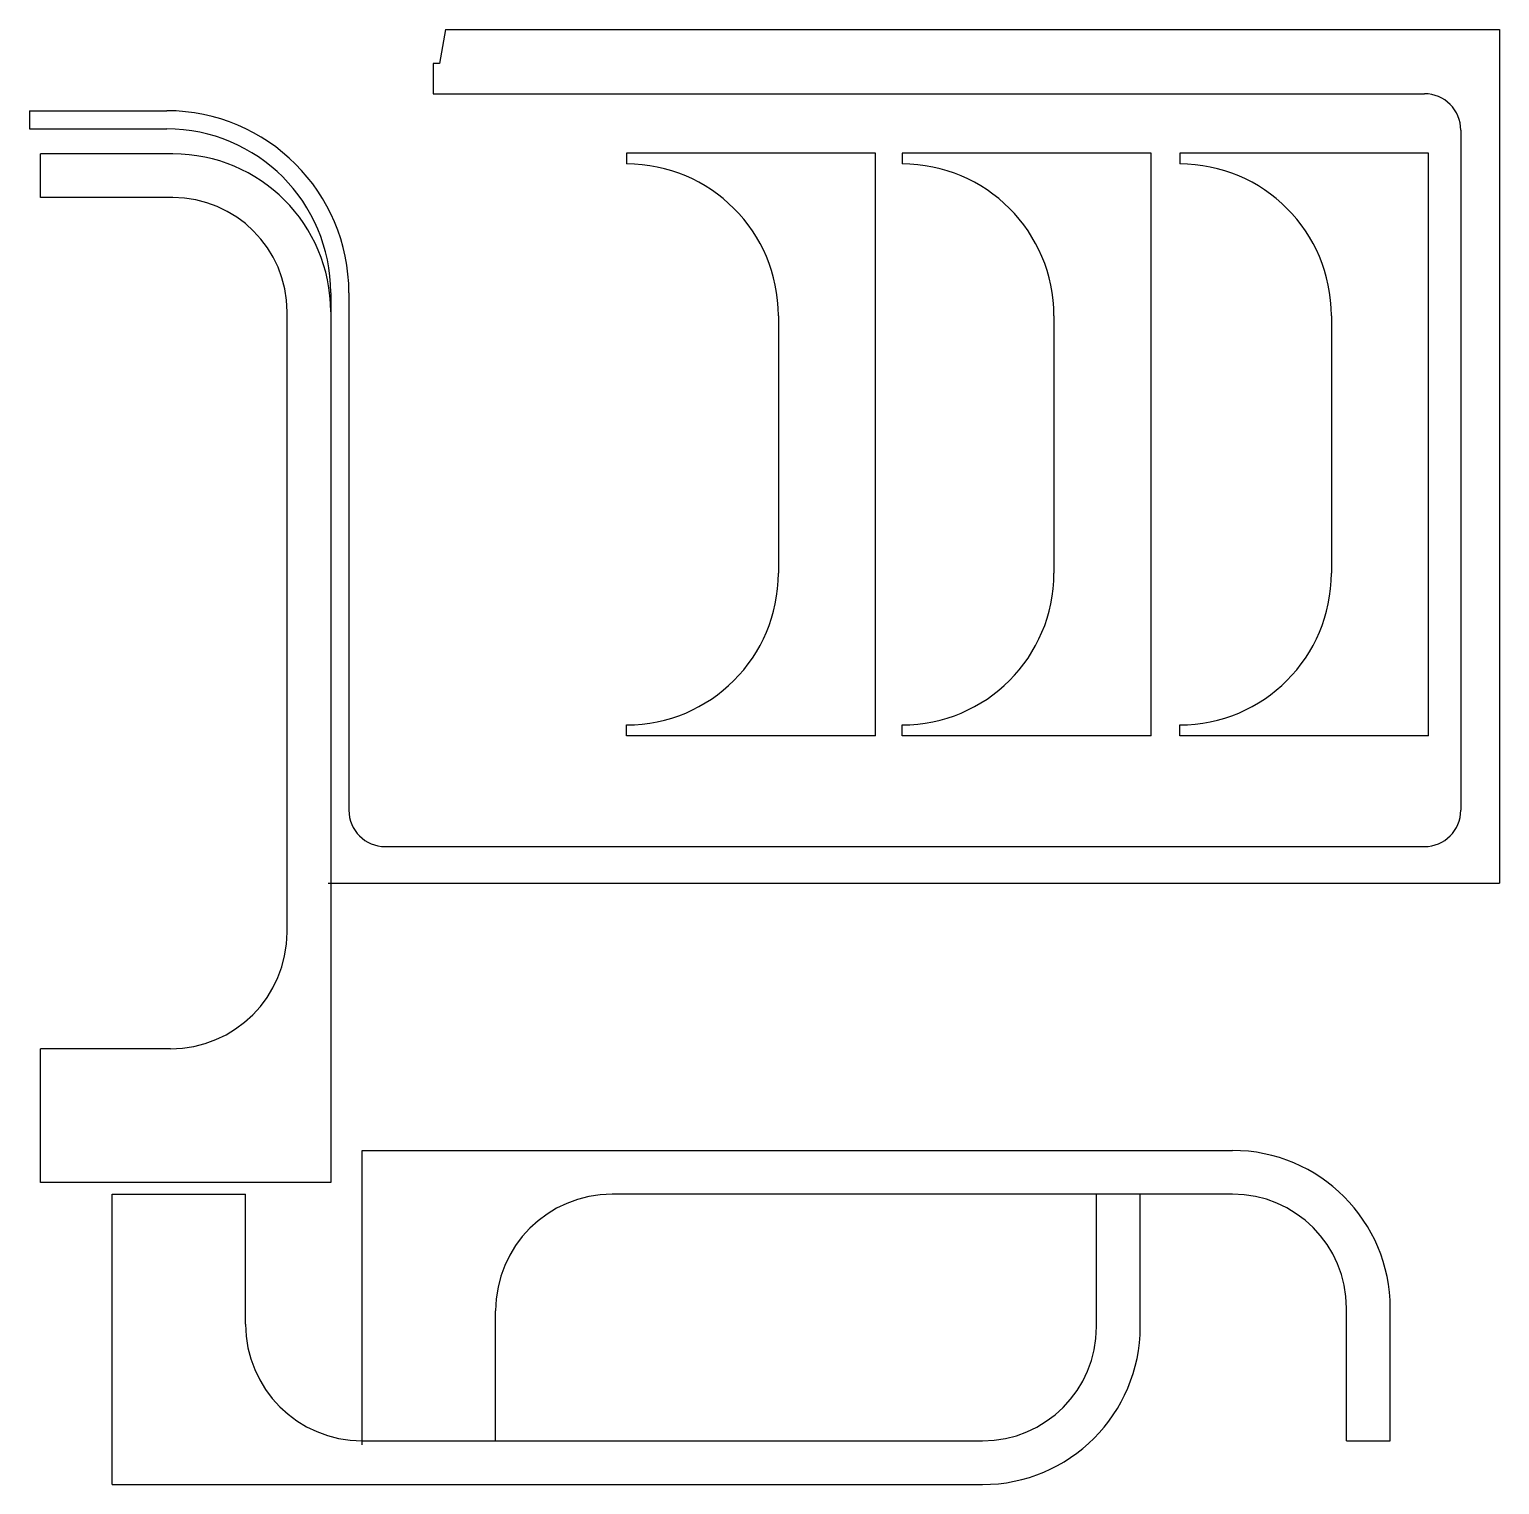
# Model space of a CAD drawing. Extents: x 1 to 1212, y 3 to 1201.
import ezdxf

# ---------------------------------------------------------------- set-up
doc = ezdxf.new("R2010")
doc.units = 0
doc.layers.get('0').update_dxf_attribs({"linetype": 'CONTINUOUS'})

msp = doc.modelspace()

# ---------------------------------------------------------------- linework, layer by layer
for p, q in [((344, 1201.2), (339, 1173.2)), ((344, 1201.2), (1212.5, 1201.2)), ((1212.5, 1201.2), (1212.5, 498.2)), ((339, 1173.2), (334, 1173.2)), ((334, 1173.2), (334, 1148.2)), ((334, 1148.2), (1150.5, 1148.2)), ((1.3, 1134.2), (114.5, 1134.2)), ((1.3, 1134.2), (1.3, 1119.2)), ((1.3, 1119.2), (114.5, 1119.2)), ((1180.5, 1118.2), (1180.5, 558.2)), ((119.5, 1098.7), (10.3, 1098.7)), ((10.3, 1062.7), (10.3, 1098.7)), ((698.3, 1099.4), (493.3, 1099.4)), ((493.3, 1099.4), (493.3, 1090.4)), ((698.3, 619.4), (698.3, 1099.4)), ((925.3, 1099.4), (720.3, 1099.4)), ((720.3, 1099.4), (720.3, 1090.4)), ((925.3, 619.4), (925.3, 1099.4)), ((1153.9, 1099.4), (948.9, 1099.4)), ((948.9, 1099.4), (948.9, 1090.4)), ((1153.9, 619.4), (1153.9, 1099.4)), ((119.5, 1062.7), (10.3, 1062.7)), ((249.5, 984.2), (249.5, 251.7)), ((264.5, 984.2), (264.5, 558.2)), ((213.5, 457.7), (213.5, 968.7)), ((618.3, 965.4), (618.3, 753.4)), ((845.3, 965.4), (845.3, 753.4)), ((1073.9, 965.4), (1073.9, 753.4)), ((493.3, 619.4), (493.3, 628.4)), ((698.3, 619.4), (493.3, 619.4)), ((720.3, 619.4), (720.3, 628.4)), ((925.3, 619.4), (720.3, 619.4)), ((948.9, 619.4), (948.9, 628.4)), ((1153.9, 619.4), (948.9, 619.4)), ((294.5, 528.2), (1150.5, 528.2)), ((247.5, 498.2), (1212.5, 498.2)), ((117.5, 361.7), (10.3, 361.7)), ((10.3, 251.7), (10.3, 361.7)), ((275.4, 35.6), (275.4, 278)), ((275.4, 278), (992.4, 278)), ((249.5, 251.7), (10.3, 251.7)), ((69.4, 2.9), (69.4, 242)), ((69.4, 242), (179.4, 242)), ((179.4, 134.9), (179.4, 242)), ((992.4, 242), (481.4, 242)), ((880.4, 132.9), (880.4, 242)), ((916.4, 132.9), (916.4, 242)), ((385.4, 38.9), (385.4, 146)), ((1086.4, 38.9), (1086.4, 148)), ((1122.4, 38.9), (1122.4, 148)), ((275.4, 38.9), (786.4, 38.9)), ((1086.4, 38.9), (1122.4, 38.9)), ((69.4, 2.9), (786.4, 2.9))]:
    msp.add_line(p, q)
for centre, radius, start, end in [((1150.5, 1118.2), 30, 0, 90), ((114.5, 984.2), 150, 0, 90), ((114.5, 984.2), 135, 0, 90), ((119.5, 968.7), 130, 0, 90), ((493.3, 965.4), 125, 0, 90), ((720.3, 965.4), 125, 0, 90), ((948.9, 965.4), 125, 0, 90), ((119.5, 968.7), 94, 0, 90), ((493.3, 753.4), 125, 270, 0), ((720.3, 753.4), 125, 270, 0), ((948.9, 753.4), 125, 270, 0), ((294.5, 558.2), 30, 180, 270), ((1150.5, 558.2), 30, 270, 0), ((117.5, 457.7), 96, 270, 0), ((992.4, 148), 130, 0, 90), ((481.4, 146), 96, 90, 180), ((992.4, 148), 94, 0, 90), ((275.4, 134.9), 96, 180, 270), ((786.4, 132.9), 130, 270, 0), ((786.4, 132.9), 94, 270, 0)]:
    msp.add_arc(centre, radius, start, end)

doc.saveas('drawing.dxf')
